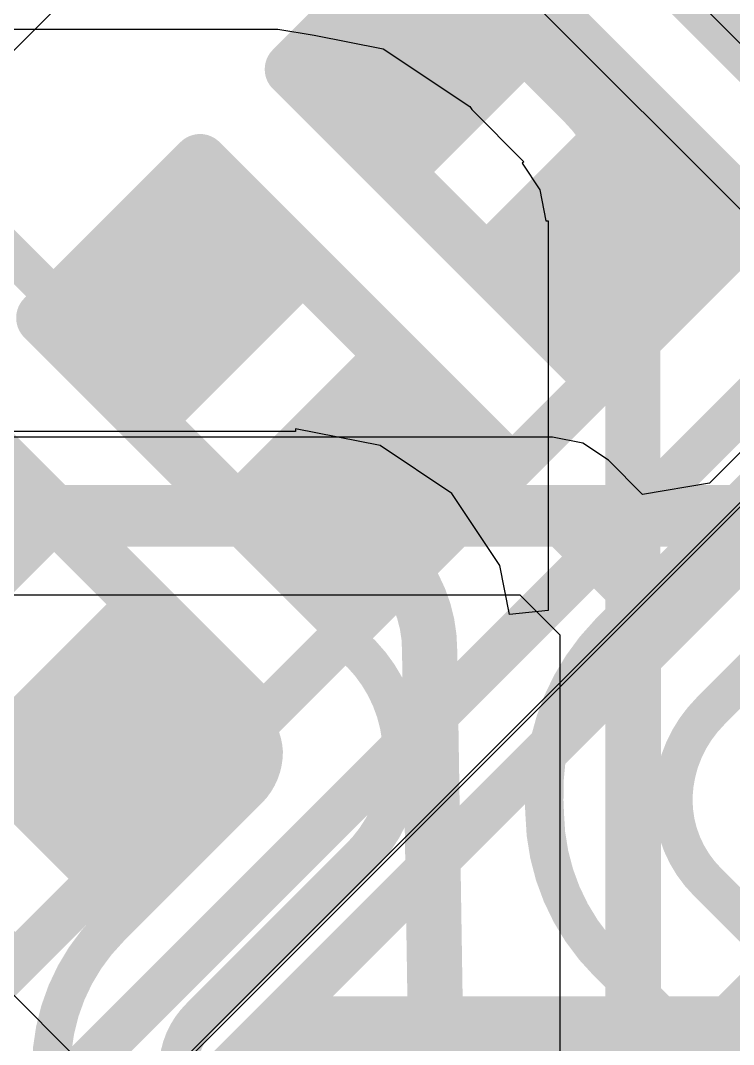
# Model space of a CAD drawing. Header units: inches. Extents: x -6 to 284, y -12 to 154.
# Drawn here: x 43.618 to 45.257, y 9.477 to 11.832 of the extents above; entities that cross this region are included whole.
import ezdxf

# ---------------------------------------------------------------- set-up
doc = ezdxf.new("R2010")
doc.units = ezdxf.units.IN
for name, color, linetype in [('Bottom Layer', 5, 'Continuous'), ('Bottom Overlay', 54, 'Continuous'), ('Bottom Paste', 16, 'Continuous'), ('Bottom Solder', 6, 'Continuous'), ('PWR-1', 156, 'Continuous'), ('PWR-2', 130, 'Continuous'), ('Signal L1', 76, 'Continuous'), ('Signal L2', 6, 'Continuous'), ('Top Layer', 1, 'Continuous'), ('Top Overlay', 2, 'Continuous'), ('Top Paste', 8, 'Continuous'), ('Top Solder', 216, 'Continuous')]:
    doc.layers.add(name, color=color, linetype=linetype)

# ---------------------------------------------------------------- blocks, each defined once
blk = doc.blocks.new('BGA_565_15_5_14_4__132')
at = {"layer": 'Top Overlay'}
blk.add_lwpolyline([(7.845000819999999, -7.295799479999999, 0.254, 0.254, 0), (4.219999179999999, -7.295799479999999, 0.254, 0.254, 0)], format="xyseb", dxfattribs=at)
blk = doc.blocks.new('R___0402_B_157')
at = {"layer": 'Bottom Layer'}
for points in [[(-0.2413, 0.3175), (-0.2412999999999999, -0.3175), (-0.6985, -0.3175), (-0.6985, 0.3175)], [(0.6985, 0.3175), (0.6985, -0.3175), (0.2413, -0.3175), (0.2412999999999999, 0.3175)]]:
    blk.add_hatch(color=5, dxfattribs=at).paths.add_polyline_path(points)
at = {"layer": 'Bottom Paste'}
for points in [[(-0.2413, 0.3175), (-0.2412999999999999, -0.3175), (-0.6985, -0.3175), (-0.6985, 0.3175)], [(0.6985, 0.3175), (0.6985, -0.3175), (0.2413, -0.3175), (0.2412999999999999, 0.3175)]]:
    blk.add_hatch(color=16, dxfattribs=at).paths.add_polyline_path(points)
at = {"layer": 'Bottom Solder'}
for points in [[(-0.18629884, 0.37250116), (-0.1862988399999999, -0.37250116), (-0.75350116, -0.37250116), (-0.75350116, 0.37250116)], [(0.75350116, 0.37250116), (0.75350116, -0.37250116), (0.18629884, -0.37250116), (0.1862988399999999, 0.37250116)]]:
    blk.add_hatch(color=6, dxfattribs=at).paths.add_polyline_path(points)
at = {"layer": 'Bottom Overlay'}
for points in [[(0.7874, 0.4064, 0.127, 0.127, 0), (-0.7874, 0.4064, 0.127, 0.127, 0)], [(-0.7874, 0.4064, 0.127, 0.127, 0), (-0.7874, -0.4064, 0.127, 0.127, 0)], [(0.7874, 0.4064, 0.127, 0.127, 0), (0.7874, -0.4064, 0.127, 0.127, 0)], [(0.8128, 0.4318, 0.0032258, 0.0032258, 0), (-0.8128, 0.4318, 0.0032258, 0.0032258, 0)], [(0.7874, -0.4064, 0.127, 0.127, 0), (-0.7874, -0.4064, 0.127, 0.127, 0)]]:
    blk.add_lwpolyline(points, format="xyseb", dxfattribs=at)
for points in [[(-0.8191499999999999, 0.4064, 0.0635, 0.0635, 1), (-0.7556499999999999, 0.4064, 0.0635, 0.0635, 1)], [(-0.8191499999999999, 0.4064, 0.0635, 0.0635, 1), (-0.7556499999999999, 0.4064, 0.0635, 0.0635, 1)], [(0.7556499999999999, 0.4064, 0.0635, 0.0635, 1), (0.8191499999999999, 0.4064, 0.0635, 0.0635, 1)], [(0.7556499999999999, 0.4064, 0.0635, 0.0635, 1), (0.8191499999999999, 0.4064, 0.0635, 0.0635, 1)], [(-0.81360518, 0.4318, 0.0016129, 0.0016129, 1), (-0.8119948199999999, 0.4318, 0.0016129, 0.0016129, 1)], [(0.8119948199999999, 0.4318, 0.0016129, 0.0016129, 1), (0.81360518, 0.4318, 0.0016129, 0.0016129, 1)], [(-0.8191499999999999, -0.4064, 0.0635, 0.0635, 1), (-0.7556499999999999, -0.4064, 0.0635, 0.0635, 1)], [(-0.8191499999999999, -0.4064, 0.0635, 0.0635, 1), (-0.7556499999999999, -0.4064, 0.0635, 0.0635, 1)], [(0.7556499999999999, -0.4064, 0.0635, 0.0635, 1), (0.8191499999999999, -0.4064, 0.0635, 0.0635, 1)], [(0.7556499999999999, -0.4064, 0.0635, 0.0635, 1), (0.8191499999999999, -0.4064, 0.0635, 0.0635, 1)]]:
    blk.add_lwpolyline(points, format="xyseb", close=True, dxfattribs=at)
blk = doc.blocks.new('R___0201_184')
at = {"layer": 'Top Layer'}
for points in [[(-0.40999791, 0.18499963), (-0.13999845, 0.18499963), (-0.13999845, -0.18499963), (-0.40999791, -0.18499963)], [(0.14000099, 0.18499963), (0.41000045, 0.18499963), (0.41000045, -0.18499963), (0.14000099, -0.18499963)]]:
    blk.add_hatch(color=1, dxfattribs=at).paths.add_polyline_path(points)
at = {"layer": 'Top Paste'}
for points in [[(-0.40999791, 0.18499963), (-0.13999845, 0.18499963), (-0.13999845, -0.18499963), (-0.40999791, -0.18499963)], [(0.14000099, 0.18499963), (0.41000045, 0.18499963), (0.41000045, -0.18499963), (0.14000099, -0.18499963)]]:
    blk.add_hatch(color=8, dxfattribs=at).paths.add_polyline_path(points)
at = {"layer": 'Top Solder'}
for points in [[(-0.46499907, 0.24000079), (-0.08499729, 0.24000079), (-0.08499729, -0.24000079), (-0.46499907, -0.24000079)], [(0.08499983, 0.24000079), (0.46500161, 0.24000079), (0.46500161, -0.24000079), (0.08499983, -0.24000079)]]:
    blk.add_hatch(color=216, dxfattribs=at).paths.add_polyline_path(points)
at = {"layer": 'Top Overlay'}
for points in [[(0.4826, 0.254, 0.127, 0.127, 0), (-0.4826, 0.254, 0.127, 0.127, 0)], [(-0.4826, 0.254, 0.127, 0.127, 0), (-0.4826, -0.254, 0.127, 0.127, 0)], [(0.4826, 0.254, 0.127, 0.127, 0), (0.4826, -0.254, 0.127, 0.127, 0)], [(0.4826, -0.254, 0.127, 0.127, 0), (-0.4826, -0.254, 0.127, 0.127, 0)]]:
    blk.add_lwpolyline(points, format="xyseb", dxfattribs=at)
for points in [[(-0.51435, 0.254, 0.0635, 0.0635, 1), (-0.4508499999999999, 0.254, 0.0635, 0.0635, 1)], [(-0.51435, 0.254, 0.0635, 0.0635, 1), (-0.4508499999999999, 0.254, 0.0635, 0.0635, 1)], [(0.4508499999999999, 0.254, 0.0635, 0.0635, 1), (0.51435, 0.254, 0.0635, 0.0635, 1)], [(0.4508499999999999, 0.254, 0.0635, 0.0635, 1), (0.51435, 0.254, 0.0635, 0.0635, 1)], [(-0.51435, -0.254, 0.0635, 0.0635, 1), (-0.4508499999999999, -0.254, 0.0635, 0.0635, 1)], [(-0.51435, -0.254, 0.0635, 0.0635, 1), (-0.4508499999999999, -0.254, 0.0635, 0.0635, 1)], [(0.4508499999999999, -0.254, 0.0635, 0.0635, 1), (0.51435, -0.254, 0.0635, 0.0635, 1)], [(0.4508499999999999, -0.254, 0.0635, 0.0635, 1), (0.51435, -0.254, 0.0635, 0.0635, 1)]]:
    blk.add_lwpolyline(points, format="xyseb", close=True, dxfattribs=at)
blk = doc.blocks.new('R___0201_185')
at = {"layer": 'Top Layer'}
for points in [[(-0.40999791, 0.18499963), (-0.13999845, 0.18499963), (-0.13999845, -0.18499963), (-0.40999791, -0.18499963)], [(0.14000099, 0.18499963), (0.41000045, 0.18499963), (0.41000045, -0.18499963), (0.14000099, -0.18499963)]]:
    blk.add_hatch(color=1, dxfattribs=at).paths.add_polyline_path(points)
at = {"layer": 'Top Paste'}
for points in [[(-0.40999791, 0.18499963), (-0.13999845, 0.18499963), (-0.13999845, -0.18499963), (-0.40999791, -0.18499963)], [(0.14000099, 0.18499963), (0.41000045, 0.18499963), (0.41000045, -0.18499963), (0.14000099, -0.18499963)]]:
    blk.add_hatch(color=8, dxfattribs=at).paths.add_polyline_path(points)
at = {"layer": 'Top Solder'}
for points in [[(-0.46499907, 0.24000079), (-0.08499729, 0.24000079), (-0.08499729, -0.24000079), (-0.46499907, -0.24000079)], [(0.08499983, 0.24000079), (0.46500161, 0.24000079), (0.46500161, -0.24000079), (0.08499983, -0.24000079)]]:
    blk.add_hatch(color=216, dxfattribs=at).paths.add_polyline_path(points)
at = {"layer": 'Top Overlay'}
for points in [[(0.4826, 0.254, 0.127, 0.127, 0), (-0.4826, 0.254, 0.127, 0.127, 0)], [(-0.4826, 0.254, 0.127, 0.127, 0), (-0.4826, -0.254, 0.127, 0.127, 0)], [(0.4826, 0.254, 0.127, 0.127, 0), (0.4826, -0.254, 0.127, 0.127, 0)], [(0.4826, -0.254, 0.127, 0.127, 0), (-0.4826, -0.254, 0.127, 0.127, 0)]]:
    blk.add_lwpolyline(points, format="xyseb", dxfattribs=at)
for points in [[(-0.51435, 0.254, 0.0635, 0.0635, 1), (-0.4508499999999999, 0.254, 0.0635, 0.0635, 1)], [(-0.51435, 0.254, 0.0635, 0.0635, 1), (-0.4508499999999999, 0.254, 0.0635, 0.0635, 1)], [(0.4508499999999999, 0.254, 0.0635, 0.0635, 1), (0.51435, 0.254, 0.0635, 0.0635, 1)], [(0.4508499999999999, 0.254, 0.0635, 0.0635, 1), (0.51435, 0.254, 0.0635, 0.0635, 1)], [(-0.51435, -0.254, 0.0635, 0.0635, 1), (-0.4508499999999999, -0.254, 0.0635, 0.0635, 1)], [(-0.51435, -0.254, 0.0635, 0.0635, 1), (-0.4508499999999999, -0.254, 0.0635, 0.0635, 1)], [(0.4508499999999999, -0.254, 0.0635, 0.0635, 1), (0.51435, -0.254, 0.0635, 0.0635, 1)], [(0.4508499999999999, -0.254, 0.0635, 0.0635, 1), (0.51435, -0.254, 0.0635, 0.0635, 1)]]:
    blk.add_lwpolyline(points, format="xyseb", close=True, dxfattribs=at)
blk = doc.blocks.new('R___0201_186')
at = {"layer": 'Top Layer'}
for points in [[(-0.40999791, 0.18499963), (-0.13999845, 0.18499963), (-0.13999845, -0.18499963), (-0.40999791, -0.18499963)], [(0.14000099, 0.18499963), (0.41000045, 0.18499963), (0.41000045, -0.18499963), (0.14000099, -0.18499963)]]:
    blk.add_hatch(color=1, dxfattribs=at).paths.add_polyline_path(points)
at = {"layer": 'Top Paste'}
for points in [[(-0.40999791, 0.18499963), (-0.13999845, 0.18499963), (-0.13999845, -0.18499963), (-0.40999791, -0.18499963)], [(0.14000099, 0.18499963), (0.41000045, 0.18499963), (0.41000045, -0.18499963), (0.14000099, -0.18499963)]]:
    blk.add_hatch(color=8, dxfattribs=at).paths.add_polyline_path(points)
at = {"layer": 'Top Solder'}
for points in [[(-0.46499907, 0.24000079), (-0.08499729, 0.24000079), (-0.08499729, -0.24000079), (-0.46499907, -0.24000079)], [(0.08499983, 0.24000079), (0.46500161, 0.24000079), (0.46500161, -0.24000079), (0.08499983, -0.24000079)]]:
    blk.add_hatch(color=216, dxfattribs=at).paths.add_polyline_path(points)
at = {"layer": 'Top Overlay'}
for points in [[(-0.4826, 0.254, 0.127, 0.127, 0), (-0.4826, -0.254, 0.127, 0.127, 0)], [(0.4826, 0.254, 0.127, 0.127, 0), (-0.4826, 0.254, 0.127, 0.127, 0)], [(0.4826, 0.254, 0.127, 0.127, 0), (0.4826, -0.254, 0.127, 0.127, 0)], [(0.4826, -0.254, 0.127, 0.127, 0), (-0.4826, -0.254, 0.127, 0.127, 0)]]:
    blk.add_lwpolyline(points, format="xyseb", dxfattribs=at)
for points in [[(-0.51435, 0.254, 0.0635, 0.0635, 1), (-0.4508499999999999, 0.254, 0.0635, 0.0635, 1)], [(-0.51435, 0.254, 0.0635, 0.0635, 1), (-0.4508499999999999, 0.254, 0.0635, 0.0635, 1)], [(0.4508499999999999, 0.254, 0.0635, 0.0635, 1), (0.51435, 0.254, 0.0635, 0.0635, 1)], [(0.4508499999999999, 0.254, 0.0635, 0.0635, 1), (0.51435, 0.254, 0.0635, 0.0635, 1)], [(-0.51435, -0.254, 0.0635, 0.0635, 1), (-0.4508499999999999, -0.254, 0.0635, 0.0635, 1)], [(-0.51435, -0.254, 0.0635, 0.0635, 1), (-0.4508499999999999, -0.254, 0.0635, 0.0635, 1)], [(0.4508499999999999, -0.254, 0.0635, 0.0635, 1), (0.51435, -0.254, 0.0635, 0.0635, 1)], [(0.4508499999999999, -0.254, 0.0635, 0.0635, 1), (0.51435, -0.254, 0.0635, 0.0635, 1)]]:
    blk.add_lwpolyline(points, format="xyseb", close=True, dxfattribs=at)
blk = doc.blocks.new('R___0201_187')
at = {"layer": 'Top Layer'}
for points in [[(-0.40999791, 0.18499963), (-0.13999845, 0.18499963), (-0.13999845, -0.18499963), (-0.40999791, -0.18499963)], [(0.14000099, 0.18499963), (0.41000045, 0.18499963), (0.41000045, -0.18499963), (0.14000099, -0.18499963)]]:
    blk.add_hatch(color=1, dxfattribs=at).paths.add_polyline_path(points)
at = {"layer": 'Top Paste'}
for points in [[(-0.40999791, 0.18499963), (-0.13999845, 0.18499963), (-0.13999845, -0.18499963), (-0.40999791, -0.18499963)], [(0.14000099, 0.18499963), (0.41000045, 0.18499963), (0.41000045, -0.18499963), (0.14000099, -0.18499963)]]:
    blk.add_hatch(color=8, dxfattribs=at).paths.add_polyline_path(points)
at = {"layer": 'Top Solder'}
for points in [[(-0.46499907, 0.24000079), (-0.08499729, 0.24000079), (-0.08499729, -0.24000079), (-0.46499907, -0.24000079)], [(0.08499983, 0.24000079), (0.46500161, 0.24000079), (0.46500161, -0.24000079), (0.08499983, -0.24000079)]]:
    blk.add_hatch(color=216, dxfattribs=at).paths.add_polyline_path(points)
at = {"layer": 'Top Overlay'}
for points in [[(0.4826, 0.254, 0.127, 0.127, 0), (-0.4826, 0.254, 0.127, 0.127, 0)], [(-0.4826, 0.254, 0.127, 0.127, 0), (-0.4826, -0.254, 0.127, 0.127, 0)], [(0.4826, 0.254, 0.127, 0.127, 0), (0.4826, -0.254, 0.127, 0.127, 0)], [(0.4826, -0.254, 0.127, 0.127, 0), (-0.4826, -0.254, 0.127, 0.127, 0)]]:
    blk.add_lwpolyline(points, format="xyseb", dxfattribs=at)
for points in [[(-0.51435, 0.254, 0.0635, 0.0635, 1), (-0.4508499999999999, 0.254, 0.0635, 0.0635, 1)], [(-0.51435, 0.254, 0.0635, 0.0635, 1), (-0.4508499999999999, 0.254, 0.0635, 0.0635, 1)], [(0.4508499999999999, 0.254, 0.0635, 0.0635, 1), (0.51435, 0.254, 0.0635, 0.0635, 1)], [(0.4508499999999999, 0.254, 0.0635, 0.0635, 1), (0.51435, 0.254, 0.0635, 0.0635, 1)], [(-0.51435, -0.254, 0.0635, 0.0635, 1), (-0.4508499999999999, -0.254, 0.0635, 0.0635, 1)], [(-0.51435, -0.254, 0.0635, 0.0635, 1), (-0.4508499999999999, -0.254, 0.0635, 0.0635, 1)], [(0.4508499999999999, -0.254, 0.0635, 0.0635, 1), (0.51435, -0.254, 0.0635, 0.0635, 1)], [(0.4508499999999999, -0.254, 0.0635, 0.0635, 1), (0.51435, -0.254, 0.0635, 0.0635, 1)]]:
    blk.add_lwpolyline(points, format="xyseb", close=True, dxfattribs=at)
blk = doc.blocks.new('R___0201_192')
at = {"layer": 'Top Layer'}
for points in [[(-0.40999791, 0.18499963), (-0.13999845, 0.18499963), (-0.13999845, -0.18499963), (-0.40999791, -0.18499963)], [(0.14000099, 0.18499963), (0.41000045, 0.18499963), (0.41000045, -0.18499963), (0.14000099, -0.18499963)]]:
    blk.add_hatch(color=1, dxfattribs=at).paths.add_polyline_path(points)
at = {"layer": 'Top Paste'}
for points in [[(-0.40999791, 0.18499963), (-0.13999845, 0.18499963), (-0.13999845, -0.18499963), (-0.40999791, -0.18499963)], [(0.14000099, 0.18499963), (0.41000045, 0.18499963), (0.41000045, -0.18499963), (0.14000099, -0.18499963)]]:
    blk.add_hatch(color=8, dxfattribs=at).paths.add_polyline_path(points)
at = {"layer": 'Top Solder'}
for points in [[(-0.46499907, 0.24000079), (-0.08499729, 0.24000079), (-0.08499729, -0.24000079), (-0.46499907, -0.24000079)], [(0.08499983, 0.24000079), (0.46500161, 0.24000079), (0.46500161, -0.24000079), (0.08499983, -0.24000079)]]:
    blk.add_hatch(color=216, dxfattribs=at).paths.add_polyline_path(points)
at = {"layer": 'Top Overlay'}
for points in [[(-0.4826, 0.254, 0.127, 0.127, 0), (-0.4826, -0.254, 0.127, 0.127, 0)], [(0.4826, 0.254, 0.127, 0.127, 0), (-0.4826, 0.254, 0.127, 0.127, 0)], [(0.4826, 0.254, 0.127, 0.127, 0), (0.4826, -0.254, 0.127, 0.127, 0)], [(0.4826, -0.254, 0.127, 0.127, 0), (-0.4826, -0.254, 0.127, 0.127, 0)]]:
    blk.add_lwpolyline(points, format="xyseb", dxfattribs=at)
for points in [[(-0.51435, 0.254, 0.0635, 0.0635, 1), (-0.4508499999999999, 0.254, 0.0635, 0.0635, 1)], [(-0.51435, 0.254, 0.0635, 0.0635, 1), (-0.4508499999999999, 0.254, 0.0635, 0.0635, 1)], [(0.4508499999999999, 0.254, 0.0635, 0.0635, 1), (0.51435, 0.254, 0.0635, 0.0635, 1)], [(0.4508499999999999, 0.254, 0.0635, 0.0635, 1), (0.51435, 0.254, 0.0635, 0.0635, 1)], [(-0.51435, -0.254, 0.0635, 0.0635, 1), (-0.4508499999999999, -0.254, 0.0635, 0.0635, 1)], [(-0.51435, -0.254, 0.0635, 0.0635, 1), (-0.4508499999999999, -0.254, 0.0635, 0.0635, 1)], [(0.4508499999999999, -0.254, 0.0635, 0.0635, 1), (0.51435, -0.254, 0.0635, 0.0635, 1)], [(0.4508499999999999, -0.254, 0.0635, 0.0635, 1), (0.51435, -0.254, 0.0635, 0.0635, 1)]]:
    blk.add_lwpolyline(points, format="xyseb", close=True, dxfattribs=at)

msp = doc.modelspace()

# ---------------------------------------------------------------- linework, layer by layer
at = {"layer": 'Bottom Layer'}
for p, q in [((42.70665829999999, 11.81143688), (44.20783386, 11.81143688)), ((44.20783386, 11.81143688), (44.2091699, 11.8114318)), ((44.2091699, 11.8114318), (44.20941628, 11.8114572)), ((44.20941628, 11.8114572), (44.29275876, 11.79800028)), ((44.29275876, 11.79800028), (44.45177292, 11.76636966)), ((44.45177292, 11.76636966), (44.65071334, 11.6334413)), ((44.65071334, 11.6334413), (44.65530312, 11.62657314)), ((44.65530312, 11.62657314), (44.7749295, 11.50694676)), ((44.7749295, 11.50694676), (44.77113474, 11.503152)), ((44.77113474, 11.503152), (44.81175442, 11.44235964)), ((44.81175442, 11.44235964), (44.82601906, 11.37065036)), ((44.82601906, 11.37065036), (44.83138607999999, 11.37065036)), ((44.83138607999999, 11.37065036), (44.83138607999999, 10.47467806)), ((44.24986578, 10.886821), (43.02535717999999, 10.886821)), ((44.44462282, 10.85412866), (44.24986578, 10.89286874)), ((44.24986578, 10.89286874), (44.24986578, 10.886821)), ((44.60973044, 10.7438063), (44.44462282, 10.85412866)), ((44.7200528, 10.57869868), (44.60973044, 10.7438063)), ((44.74248608, 10.46592268), (44.7200528, 10.57869868)), ((44.83138607999999, 10.47467806), (44.74248608, 10.46592268))]:
    msp.add_line(p, q, dxfattribs=at)
for points in [[(44.89436538, 12.2109103, 0.2032, 0.2032, 0), (45.36447874, 11.74079694, 0.2032, 0.2032, 0)], [(44.20954073999999, 12.00566814, 0.127, 0.127, -0.1987482785183729), (44.792646, 11.76391602, 0.127, 0.127, 0)], [(44.792646, 11.76391602, 0.127, 0.127, 0), (44.91227238, 11.64428964, 0.127, 0.127, 0)], [(44.91227238, 11.64428964, 0.127, 0.127, -0.198912367379658), (45.02561734, 11.37065036, 0.127, 0.127, 0)], [(45.02561734, 8.65798878, 0.127, 0.127, 0), (45.02561734, 11.37065036, 0.127, 0.127, 0)], [(42.86377254, 10.69258974, 0.127, 0.127, 0), (44.24986578, 10.69258974, 0.127, 0.127, 0)], [(44.24986578, 10.69258974, 0.127, 0.127, -0.4142135623730951), (44.55851388, 10.38394164, 0.127, 0.127, 0)], [(44.55851388, 10.38394164, 0.127, 0.127, 0), (44.57813283999999, 9.11829266, 0.127, 0.127, 0)]]:
    msp.add_lwpolyline(points, format="xyseb", dxfattribs=at)
for points in [[(44.760896, 11.76391602, 0.0635, 0.0635, 1), (44.824396, 11.76391602, 0.0635, 0.0635, 1)], [(44.760896, 11.76391602, 0.0635, 0.0635, 1), (44.824396, 11.76391602, 0.0635, 0.0635, 1)], [(44.88052238, 11.64428964, 0.0635, 0.0635, 1), (44.94402238, 11.64428964, 0.0635, 0.0635, 1)], [(44.88052238, 11.64428964, 0.0635, 0.0635, 1), (44.94402238, 11.64428964, 0.0635, 0.0635, 1)], [(44.99386734, 11.37065036, 0.0635, 0.0635, 1), (45.05736734, 11.37065036, 0.0635, 0.0635, 1)], [(44.99386734, 11.37065036, 0.0635, 0.0635, 1), (45.05736734, 11.37065036, 0.0635, 0.0635, 1)], [(44.21811578, 10.69258974, 0.0635, 0.0635, 1), (44.28161578, 10.69258974, 0.0635, 0.0635, 1)], [(44.21811578, 10.69258974, 0.0635, 0.0635, 1), (44.28161578, 10.69258974, 0.0635, 0.0635, 1)], [(44.52676388, 10.38394164, 0.0635, 0.0635, 1), (44.59026387999999, 10.38394164, 0.0635, 0.0635, 1)], [(44.52676388, 10.38394164, 0.0635, 0.0635, 1), (44.59026387999999, 10.38394164, 0.0635, 0.0635, 1)]]:
    msp.add_lwpolyline(points, format="xyseb", close=True, dxfattribs=at)
at = {"layer": 'PWR-1'}
for p, q in [((46.53433416, 12.10060318), (45.2017892, 10.76805568)), ((44.8412743, 10.87387208), (43.0452403, 10.87387208)), ((44.91064932, 10.86007226), (44.8412743, 10.87387208)), ((44.96946048, 10.82077592), (44.91064932, 10.86007226)), ((45.0481192, 10.7421172), (44.96946048, 10.82077592)), ((45.2017892, 10.76805568), (45.0481192, 10.7421172)), ((43.0452403, 10.5113074), (44.76618428, 10.5113074)), ((44.76618428, 10.5113074), (44.85807132, 10.41942036)), ((44.85807132, 10.41942036), (44.85807132, 6.325842059999999))]:
    msp.add_line(p, q, dxfattribs=at)
for points in [[(42.86377254, 10.69258974, 0.1016, 0.1016, 0), (44.8412743, 10.69258974, 0.1016, 0.1016, 0)], [(44.8412743, 10.69258974, 0.1016, 0.1016, 0), (45.03935366, 10.49451038, 0.1016, 0.1016, 0)], [(45.03935366, 5.40959294, 0.1016, 0.1016, 0), (45.03935366, 10.49451038, 0.1016, 0.1016, 0)]]:
    msp.add_lwpolyline(points, format="xyseb", dxfattribs=at)
for points in [[(44.8158743, 10.69258974, 0.0508, 0.0508, 1), (44.86667429999999, 10.69258974, 0.0508, 0.0508, 1)], [(44.8158743, 10.69258974, 0.0508, 0.0508, 1), (44.86667429999999, 10.69258974, 0.0508, 0.0508, 1)], [(45.01395366, 10.49451038, 0.0508, 0.0508, 1), (45.06475365999999, 10.49451038, 0.0508, 0.0508, 1)], [(45.01395366, 10.49451038, 0.0508, 0.0508, 1), (45.06475365999999, 10.49451038, 0.0508, 0.0508, 1)]]:
    msp.add_lwpolyline(points, format="xyseb", close=True, dxfattribs=at)
at = {"layer": 'PWR-2'}
for p, q in [((42.38568612, 14.28406846), (47.31505142, 9.35470062)), ((47.63583818, 9.415879059999998), (43.2920648, 13.7596626)), ((46.31785757999999, 6.87476908), (43.21218688, 9.98043724))]:
    msp.add_line(p, q, dxfattribs=at)
at = {"layer": 'Signal L1'}
msp.add_lwpolyline([(42.86377254, 10.69258974, 0.14224, 0.14224, 0), (47.21737318, 10.69258974, 0.14224, 0.14224, 0)], format="xyseb", dxfattribs=at)
at = {"layer": 'Signal L2'}
for points in [[(41.31351909999999, 7.370472939999999, 0.10414, 0.10414, 0), (47.98095814, 14.03791198, 0.10414, 0.10414, 0)], [(41.57085158, 7.233516139999999, 0.10414, 0.10414, 0), (47.96523045999999, 13.62789502, 0.10414, 0.10414, 0)], [(41.8307647, 7.156523659999999, 0.10414, 0.10414, 0), (48.0323271, 13.35808606, 0.10414, 0.10414, 0)]]:
    msp.add_lwpolyline(points, format="xyseb", dxfattribs=at)
at = {"layer": 'Top Layer'}
for p, q in [((42.64072752, 8.08197012), (53.4483945, 18.8896371)), ((46.09576251999999, 14.256258), (41.02593014, 9.18642562)), ((42.38055024, 7.831805520000001), (47.45038008, 12.9016379)), ((44.1166377, 12.27713318), (43.53173412, 11.6922296))]:
    msp.add_line(p, q, dxfattribs=at)
for points in [[(44.56933936, 11.7521482, 0.08889999999999999, 0.08889999999999999, 0), (44.56933936, 11.88020738, 0.08889999999999999, 0.08889999999999999, 0)], [(43.21100324, 11.68045162, 0.08889999999999999, 0.08889999999999999, 0), (43.75347103999999, 11.13798382, 0.08889999999999999, 0.08889999999999999, 0)], [(44.95824638, 11.36324118, 0.08889999999999999, 0.08889999999999999, 0), (44.99360064, 11.39859544, 0.08889999999999999, 0.08889999999999999, 0)], [(44.99360064, 11.39859544, 0.08889999999999999, 0.08889999999999999, 0), (45.12166235999999, 11.39859544, 0.08889999999999999, 0.08889999999999999, 0)], [(45.12166235999999, 11.39859544, 0.08889999999999999, 0.08889999999999999, 0), (45.12394582, 11.39631198, 0.08889999999999999, 0.08889999999999999, 0)], [(45.12394582, 11.39631198, 0.08889999999999999, 0.08889999999999999, 0), (45.20703938, 11.39631198, 0.08889999999999999, 0.08889999999999999, 0)], [(45.20703938, 11.39631198, 0.08889999999999999, 0.08889999999999999, -0.198912367379658), (45.34888314, 11.3375567, 0.08889999999999999, 0.08889999999999999, 0)], [(43.82711579999999, 11.13798382, 0.08889999999999999, 0.08889999999999999, 0), (43.86978018, 11.1806482, 0.08889999999999999, 0.08889999999999999, 0)], [(43.86978018, 11.1806482, 0.08889999999999999, 0.08889999999999999, 0), (43.99783935999999, 11.1806482, 0.08889999999999999, 0.08889999999999999, 0)], [(43.75347103999999, 11.13798382, 0.08889999999999999, 0.08889999999999999, 0), (43.82711579999999, 11.13798382, 0.08889999999999999, 0.08889999999999999, 0)], [(44.97061109999999, 10.42308558, 0.08889999999999999, 0.08889999999999999, 0), (45.49605836, 10.94853284, 0.08889999999999999, 0.08889999999999999, 0)], [(45.20409552, 10.24347964, 0.08889999999999999, 0.08889999999999999, 0), (45.78420103999999, 10.82358516, 0.08889999999999999, 0.08889999999999999, 0)], [(44.32759486, 10.6489373, 0.08889999999999999, 0.08889999999999999, -0.1985321605187296), (44.3865381, 10.7915329, 0.08889999999999999, 0.08889999999999999, 0)], [(44.3865381, 10.7915329, 0.08889999999999999, 0.08889999999999999, -0.0003657627079599832), (44.38674638, 10.79174118, 0.08889999999999999, 0.08889999999999999, 0)], [(44.32759486, 10.53008816, 0.08889999999999999, 0.08889999999999999, 0), (44.32759486, 10.6489373, 0.08889999999999999, 0.08889999999999999, 0)], [(44.38512332, 10.39120604, 0.08889999999999999, 0.08889999999999999, -0.198912367379658), (44.32759486, 10.53008816, 0.08889999999999999, 0.08889999999999999, 0)], [(44.88363388, 10.3046022, 0.08889999999999999, 0.08889999999999999, -0.07055796232636238), (44.97061109999999, 10.42303986, 0.08889999999999999, 0.08889999999999999, 0)], [(44.97061109999999, 10.42303986, 0.08889999999999999, 0.08889999999999999, 0), (44.97061109999999, 10.42308558, 0.08889999999999999, 0.08889999999999999, 0)], [(44.38512332, 10.3912035, 0.08889999999999999, 0.08889999999999999, 0), (44.39815606, 10.37817076, 0.08889999999999999, 0.08889999999999999, 0)], [(44.40183906, 10.37494242, 0.08889999999999999, 0.08889999999999999, -0.4142135623730951), (44.3934215, 9.90255322, 0.08889999999999999, 0.08889999999999999, 0)], [(44.82186616, 10.03601244, 0.08889999999999999, 0.08889999999999999, -0.1340454543187983), (44.88363388, 10.3046022, 0.08889999999999999, 0.08889999999999999, 0)], [(43.81524638, 10.22024118, 0.08889999999999999, 0.08889999999999999, -0.198912367379658), (43.92801476, 10.26695178, 0.08889999999999999, 0.08889999999999999, 0)], [(43.92801476, 10.26695178, 0.08889999999999999, 0.08889999999999999, 0), (44.03808566, 10.26695178, 0.08889999999999999, 0.08889999999999999, 0)], [(44.03808566, 10.26695178, 0.08889999999999999, 0.08889999999999999, -0.198912367379658), (44.1436252, 10.22323584, 0.08889999999999999, 0.08889999999999999, 0)], [(44.1436252, 10.22323584, 0.08889999999999999, 0.08889999999999999, -0.1826410770363899), (44.17676204, 10.14984508, 0.08889999999999999, 0.08889999999999999, 0)], [(45.13380356, 10.13011944, 0.08889999999999999, 0.08889999999999999, -0.1156857200255554), (45.20409552, 10.2434771, 0.08889999999999999, 0.08889999999999999, 0)], [(45.20409552, 10.2434771, 0.08889999999999999, 0.08889999999999999, 0), (45.20409552, 10.24347964, 0.08889999999999999, 0.08889999999999999, 0)], [(44.1767595, 10.14984762, 0.08889999999999999, 0.08889999999999999, -0.1959044393514338), (44.14177354, 10.06401086, 0.08889999999999999, 0.08889999999999999, 0)], [(45.11885312, 10.05043202, 0.08889999999999999, 0.08889999999999999, -0.0633991156683504), (45.13154296, 10.12311158, 0.08889999999999999, 0.08889999999999999, 0)], [(43.98252062, 9.90474778, 0.08889999999999999, 0.08889999999999999, 0), (44.14078548, 10.06301264, 0.08889999999999999, 0.08889999999999999, 0)], [(44.14078548, 10.06301264, 0.08889999999999999, 0.08889999999999999, 0), (44.14095057999999, 10.06317774, 0.08889999999999999, 0.08889999999999999, 0)], [(44.14095057999999, 10.06317774, 0.08889999999999999, 0.08889999999999999, -0.000478444937615023), (44.14078548, 10.0630101, 0.08889999999999999, 0.08889999999999999, 0)], [(44.14177354, 10.06401086, 0.08889999999999999, 0.08889999999999999, -0.002383736972992252), (44.14095057999999, 10.06317774, 0.08889999999999999, 0.08889999999999999, 0)], [(44.82186361999999, 10.03600736, 0.08889999999999999, 0.08889999999999999, 0), (44.82186361999999, 10.03601244, 0.08889999999999999, 0.08889999999999999, 0)], [(44.82186361999999, 10.03600482, 0.08889999999999999, 0.08889999999999999, 0), (44.82201856, 10.03215672, 0.08889999999999999, 0.08889999999999999, 0)], [(45.11855848, 10.04020344, 0.08889999999999999, 0.08889999999999999, -0.002328562304004927), (45.11860166, 10.04292378, 0.08889999999999999, 0.08889999999999999, 0)], [(45.19679301999999, 9.85132396, 0.08889999999999999, 0.08889999999999999, -0.1989113437265648), (45.11856101999999, 10.0402009, 0.08889999999999999, 0.08889999999999999, 0)], [(45.11860166, 10.04292632, 0.08889999999999999, 0.08889999999999999, -0.006427677383425452), (45.11885312, 10.05043202, 0.08889999999999999, 0.08889999999999999, 0)], [(45.11860166, 10.04292378, 0.08889999999999999, 0.08889999999999999, 0), (45.11860166, 10.04292632, 0.08889999999999999, 0.08889999999999999, 0)], [(44.82201856, 10.03215672, 0.08889999999999999, 0.08889999999999999, 0), (44.82293804, 10.00951008, 0.08889999999999999, 0.08889999999999999, 0)], [(44.82293804, 10.00951008, 0.08889999999999999, 0.08889999999999999, 0), (44.82294058, 10.00941864, 0.08889999999999999, 0.08889999999999999, 0)], [(44.82294058, 10.00941864, 0.08889999999999999, 0.08889999999999999, -4.610373811144966e-05), (44.82294058, 10.00951008, 0.08889999999999999, 0.08889999999999999, 0)], [(44.96902867999999, 9.664971779999998, 0.08889999999999999, 0.08889999999999999, -0.1963322706860121), (44.82294058, 10.00941864, 0.08889999999999999, 0.08889999999999999, 0)], [(43.82326008, 9.745492319999999, 0.08889999999999999, 0.08889999999999999, 0), (43.98252062, 9.90474778, 0.08889999999999999, 0.08889999999999999, 0)], [(44.03081872, 9.53995044, 0.08889999999999999, 0.08889999999999999, 0), (44.3934215, 9.90255322, 0.08889999999999999, 0.08889999999999999, 0)], [(45.19679301999999, 9.85132396, 0.08889999999999999, 0.08889999999999999, 0), (45.50991406, 9.53820546, 0.08889999999999999, 0.08889999999999999, 0)], [(43.68864262, 9.420496779999999, 0.08889999999999999, 0.08889999999999999, -0.198912367379658), (43.82326008, 9.745492319999999, 0.08889999999999999, 0.08889999999999999, 0)], [(44.96902867999999, 9.664971779999998, 0.08889999999999999, 0.08889999999999999, 0), (45.57521491999999, 9.05878808, 0.08889999999999999, 0.08889999999999999, 0)], [(43.98076548, 9.42322982, 0.08889999999999999, 0.08889999999999999, -0.1968853059717144), (44.03081872, 9.53995044, 0.08889999999999999, 0.08889999999999999, 0)], [(44.34307108, 9.346313539999999, 0.08889999999999999, 0.08889999999999999, -0.198912367379658), (44.66536152, 9.47981086, 0.08889999999999999, 0.08889999999999999, 0)], [(44.66536152, 9.47981086, 0.08889999999999999, 0.08889999999999999, 0), (44.70473913999999, 9.47981086, 0.08889999999999999, 0.08889999999999999, 0)], [(44.70473913999999, 9.47981086, 0.08889999999999999, 0.08889999999999999, -0.1989134412630182), (45.01209692, 9.35249844, 0.08889999999999999, 0.08889999999999999, 0)]]:
    msp.add_lwpolyline(points, format="xyseb", dxfattribs=at)
for points in [[(44.54711435999999, 11.7521482, 0.04445, 0.04445, 1), (44.59156436, 11.7521482, 0.04445, 0.04445, 1)], [(44.97137564, 11.39859544, 0.04445, 0.04445, 1), (45.01582564, 11.39859544, 0.04445, 0.04445, 1)], [(44.97137564, 11.39859544, 0.04445, 0.04445, 1), (45.01582564, 11.39859544, 0.04445, 0.04445, 1)], [(45.09943736, 11.39859544, 0.04445, 0.04445, 1), (45.14388735999999, 11.39859544, 0.04445, 0.04445, 1)], [(45.09943736, 11.39859544, 0.04445, 0.04445, 1), (45.14388735999999, 11.39859544, 0.04445, 0.04445, 1)], [(45.10172082, 11.39631198, 0.04445, 0.04445, 1), (45.14617082, 11.39631198, 0.04445, 0.04445, 1)], [(45.10172082, 11.39631198, 0.04445, 0.04445, 1), (45.14617082, 11.39631198, 0.04445, 0.04445, 1)], [(45.18481438, 11.39631198, 0.04445, 0.04445, 1), (45.22926438, 11.39631198, 0.04445, 0.04445, 1)], [(45.18481438, 11.39631198, 0.04445, 0.04445, 1), (45.22926438, 11.39631198, 0.04445, 0.04445, 1)], [(44.93602138, 11.36324118, 0.04445, 0.04445, 1), (44.98047138, 11.36324118, 0.04445, 0.04445, 1)], [(43.84755517999999, 11.1806482, 0.04445, 0.04445, 1), (43.89200518, 11.1806482, 0.04445, 0.04445, 1)], [(43.84755517999999, 11.1806482, 0.04445, 0.04445, 1), (43.89200518, 11.1806482, 0.04445, 0.04445, 1)], [(43.97561435999999, 11.1806482, 0.04445, 0.04445, 1), (44.02006436, 11.1806482, 0.04445, 0.04445, 1)], [(43.73124603999999, 11.13798382, 0.04445, 0.04445, 1), (43.77569603999999, 11.13798382, 0.04445, 0.04445, 1)], [(43.73124603999999, 11.13798382, 0.04445, 0.04445, 1), (43.77569603999999, 11.13798382, 0.04445, 0.04445, 1)], [(43.8048908, 11.13798382, 0.04445, 0.04445, 1), (43.8493408, 11.13798382, 0.04445, 0.04445, 1)], [(43.8048908, 11.13798382, 0.04445, 0.04445, 1), (43.8493408, 11.13798382, 0.04445, 0.04445, 1)], [(44.3643131, 10.7915329, 0.04445, 0.04445, 1), (44.40876309999999, 10.7915329, 0.04445, 0.04445, 1)], [(44.3643131, 10.7915329, 0.04445, 0.04445, 1), (44.40876309999999, 10.7915329, 0.04445, 0.04445, 1)], [(44.36452138, 10.79174118, 0.04445, 0.04445, 1), (44.40897138, 10.79174118, 0.04445, 0.04445, 1)], [(44.30536986, 10.6489373, 0.04445, 0.04445, 1), (44.34981986, 10.6489373, 0.04445, 0.04445, 1)], [(44.30536986, 10.6489373, 0.04445, 0.04445, 1), (44.34981986, 10.6489373, 0.04445, 0.04445, 1)], [(44.30536986, 10.53008816, 0.04445, 0.04445, 1), (44.34981986, 10.53008816, 0.04445, 0.04445, 1)], [(44.30536986, 10.53008816, 0.04445, 0.04445, 1), (44.34981986, 10.53008816, 0.04445, 0.04445, 1)], [(44.94838609999999, 10.42308558, 0.04445, 0.04445, 1), (44.9928361, 10.42308558, 0.04445, 0.04445, 1)], [(44.94838609999999, 10.42308558, 0.04445, 0.04445, 1), (44.9928361, 10.42308558, 0.04445, 0.04445, 1)], [(44.94838609999999, 10.42303986, 0.04445, 0.04445, 1), (44.9928361, 10.42303986, 0.04445, 0.04445, 1)], [(44.94838609999999, 10.42303986, 0.04445, 0.04445, 1), (44.9928361, 10.42303986, 0.04445, 0.04445, 1)], [(44.36289832, 10.39120604, 0.04445, 0.04445, 1), (44.40734832, 10.39120604, 0.04445, 0.04445, 1)], [(44.36289832, 10.3912035, 0.04445, 0.04445, 1), (44.40734832, 10.3912035, 0.04445, 0.04445, 1)], [(44.37593106, 10.37817076, 0.04445, 0.04445, 1), (44.42038106, 10.37817076, 0.04445, 0.04445, 1)], [(44.37961406, 10.37494242, 0.04445, 0.04445, 1), (44.42406406, 10.37494242, 0.04445, 0.04445, 1)], [(44.86140887999999, 10.3046022, 0.04445, 0.04445, 1), (44.90585888, 10.3046022, 0.04445, 0.04445, 1)], [(44.86140887999999, 10.3046022, 0.04445, 0.04445, 1), (44.90585888, 10.3046022, 0.04445, 0.04445, 1)], [(43.90578976, 10.26695178, 0.04445, 0.04445, 1), (43.95023976, 10.26695178, 0.04445, 0.04445, 1)], [(43.90578976, 10.26695178, 0.04445, 0.04445, 1), (43.95023976, 10.26695178, 0.04445, 0.04445, 1)], [(44.01586066, 10.26695178, 0.04445, 0.04445, 1), (44.06031066, 10.26695178, 0.04445, 0.04445, 1)], [(44.01586066, 10.26695178, 0.04445, 0.04445, 1), (44.06031066, 10.26695178, 0.04445, 0.04445, 1)], [(44.1214002, 10.22323584, 0.04445, 0.04445, 1), (44.16585019999999, 10.22323584, 0.04445, 0.04445, 1)], [(44.1214002, 10.22323584, 0.04445, 0.04445, 1), (44.16585019999999, 10.22323584, 0.04445, 0.04445, 1)], [(45.18187052, 10.24347964, 0.04445, 0.04445, 1), (45.22632051999999, 10.24347964, 0.04445, 0.04445, 1)], [(45.18187052, 10.24347964, 0.04445, 0.04445, 1), (45.22632051999999, 10.24347964, 0.04445, 0.04445, 1)], [(45.18187052, 10.2434771, 0.04445, 0.04445, 1), (45.22632051999999, 10.2434771, 0.04445, 0.04445, 1)], [(45.18187052, 10.2434771, 0.04445, 0.04445, 1), (45.22632051999999, 10.2434771, 0.04445, 0.04445, 1)], [(43.79302138, 10.22024118, 0.04445, 0.04445, 1), (43.83747138, 10.22024118, 0.04445, 0.04445, 1)], [(44.1545345, 10.14984762, 0.04445, 0.04445, 1), (44.19898449999999, 10.14984762, 0.04445, 0.04445, 1)], [(44.15453703999999, 10.14984508, 0.04445, 0.04445, 1), (44.19898704, 10.14984508, 0.04445, 0.04445, 1)], [(45.11157856, 10.13011944, 0.04445, 0.04445, 1), (45.15602856, 10.13011944, 0.04445, 0.04445, 1)], [(45.10931796, 10.12311158, 0.04445, 0.04445, 1), (45.15376796, 10.12311158, 0.04445, 0.04445, 1)], [(44.11856048, 10.06301264, 0.04445, 0.04445, 1), (44.16301048, 10.06301264, 0.04445, 0.04445, 1)], [(44.11856048, 10.06301264, 0.04445, 0.04445, 1), (44.16301048, 10.06301264, 0.04445, 0.04445, 1)], [(44.11856048, 10.0630101, 0.04445, 0.04445, 1), (44.16301048, 10.0630101, 0.04445, 0.04445, 1)], [(44.11872558, 10.06317774, 0.04445, 0.04445, 1), (44.16317557999999, 10.06317774, 0.04445, 0.04445, 1)], [(44.11872558, 10.06317774, 0.04445, 0.04445, 1), (44.16317557999999, 10.06317774, 0.04445, 0.04445, 1)], [(44.11872558, 10.06317774, 0.04445, 0.04445, 1), (44.16317557999999, 10.06317774, 0.04445, 0.04445, 1)], [(44.11954854, 10.06401086, 0.04445, 0.04445, 1), (44.16399853999999, 10.06401086, 0.04445, 0.04445, 1)], [(44.11954854, 10.06401086, 0.04445, 0.04445, 1), (44.16399853999999, 10.06401086, 0.04445, 0.04445, 1)], [(44.79963862, 10.03601244, 0.04445, 0.04445, 1), (44.84408861999999, 10.03601244, 0.04445, 0.04445, 1)], [(44.79963862, 10.03600736, 0.04445, 0.04445, 1), (44.84408861999999, 10.03600736, 0.04445, 0.04445, 1)], [(44.79963862, 10.03600482, 0.04445, 0.04445, 1), (44.84408861999999, 10.03600482, 0.04445, 0.04445, 1)], [(44.79964116, 10.03601244, 0.04445, 0.04445, 1), (44.84409116, 10.03601244, 0.04445, 0.04445, 1)], [(45.09633348, 10.04020344, 0.04445, 0.04445, 1), (45.14078348, 10.04020344, 0.04445, 0.04445, 1)], [(45.09633602, 10.0402009, 0.04445, 0.04445, 1), (45.14078601999999, 10.0402009, 0.04445, 0.04445, 1)], [(45.09637666, 10.04292632, 0.04445, 0.04445, 1), (45.14082665999999, 10.04292632, 0.04445, 0.04445, 1)], [(45.09637666, 10.04292632, 0.04445, 0.04445, 1), (45.14082665999999, 10.04292632, 0.04445, 0.04445, 1)], [(45.09637666, 10.04292378, 0.04445, 0.04445, 1), (45.14082665999999, 10.04292378, 0.04445, 0.04445, 1)], [(45.09637666, 10.04292378, 0.04445, 0.04445, 1), (45.14082665999999, 10.04292378, 0.04445, 0.04445, 1)], [(45.09662812, 10.05043202, 0.04445, 0.04445, 1), (45.14107812, 10.05043202, 0.04445, 0.04445, 1)], [(45.09662812, 10.05043202, 0.04445, 0.04445, 1), (45.14107812, 10.05043202, 0.04445, 0.04445, 1)], [(44.79979356, 10.03215672, 0.04445, 0.04445, 1), (44.84424356, 10.03215672, 0.04445, 0.04445, 1)], [(44.79979356, 10.03215672, 0.04445, 0.04445, 1), (44.84424356, 10.03215672, 0.04445, 0.04445, 1)], [(44.80071304, 10.00951008, 0.04445, 0.04445, 1), (44.84516304, 10.00951008, 0.04445, 0.04445, 1)], [(44.80071304, 10.00951008, 0.04445, 0.04445, 1), (44.84516304, 10.00951008, 0.04445, 0.04445, 1)], [(44.80071558, 10.00951008, 0.04445, 0.04445, 1), (44.84516558, 10.00951008, 0.04445, 0.04445, 1)], [(44.80071558, 10.00941864, 0.04445, 0.04445, 1), (44.84516558, 10.00941864, 0.04445, 0.04445, 1)], [(44.80071558, 10.00941864, 0.04445, 0.04445, 1), (44.84516558, 10.00941864, 0.04445, 0.04445, 1)], [(44.80071558, 10.00941864, 0.04445, 0.04445, 1), (44.84516558, 10.00941864, 0.04445, 0.04445, 1)], [(43.96029562, 9.90474778, 0.04445, 0.04445, 1), (44.00474561999999, 9.90474778, 0.04445, 0.04445, 1)], [(43.96029562, 9.90474778, 0.04445, 0.04445, 1), (44.00474561999999, 9.90474778, 0.04445, 0.04445, 1)], [(44.3711965, 9.90255322, 0.04445, 0.04445, 1), (44.41564649999999, 9.90255322, 0.04445, 0.04445, 1)], [(44.3711965, 9.90255322, 0.04445, 0.04445, 1), (44.41564649999999, 9.90255322, 0.04445, 0.04445, 1)], [(45.17456802, 9.85132396, 0.04445, 0.04445, 1), (45.21901801999999, 9.85132396, 0.04445, 0.04445, 1)], [(45.17456802, 9.85132396, 0.04445, 0.04445, 1), (45.21901801999999, 9.85132396, 0.04445, 0.04445, 1)], [(43.80103508, 9.745492319999999, 0.04445, 0.04445, 1), (43.84548508, 9.745492319999999, 0.04445, 0.04445, 1)], [(43.80103508, 9.745492319999999, 0.04445, 0.04445, 1), (43.84548508, 9.745492319999999, 0.04445, 0.04445, 1)], [(44.94680368, 9.664971779999998, 0.04445, 0.04445, 1), (44.99125367999999, 9.664971779999998, 0.04445, 0.04445, 1)], [(44.94680368, 9.664971779999998, 0.04445, 0.04445, 1), (44.99125367999999, 9.664971779999998, 0.04445, 0.04445, 1)], [(44.00859372, 9.53995044, 0.04445, 0.04445, 1), (44.05304372, 9.53995044, 0.04445, 0.04445, 1)], [(44.00859372, 9.53995044, 0.04445, 0.04445, 1), (44.05304372, 9.53995044, 0.04445, 0.04445, 1)], [(44.64313652, 9.47981086, 0.04445, 0.04445, 1), (44.68758652, 9.47981086, 0.04445, 0.04445, 1)], [(44.64313652, 9.47981086, 0.04445, 0.04445, 1), (44.68758652, 9.47981086, 0.04445, 0.04445, 1)], [(44.68251413999999, 9.47981086, 0.04445, 0.04445, 1), (44.72696414, 9.47981086, 0.04445, 0.04445, 1)], [(44.68251413999999, 9.47981086, 0.04445, 0.04445, 1), (44.72696414, 9.47981086, 0.04445, 0.04445, 1)]]:
    msp.add_lwpolyline(points, format="xyseb", close=True, dxfattribs=at)

# ---------------------------------------------------------------- block references
for name, p, rotation in [('BGA_565_15_5_14_4__132', (54.40792014, 8.2759296), 225), ('R___0201_184', (45.33529413999999, 12.12919342), 135), ('R___0201_185', (44.76379414, 11.55769342), 135), ('R___0201_186', (44.19229414, 10.98619342), 135), ('R___0201_187', (43.62079414, 10.41469342), 135), ('R___0201_192', (43.04929413999999, 9.84319342), 135), ('R___0402_B_157', (45.02615836, 9.117952299999999), 180)]:
    msp.add_blockref(name, p, dxfattribs=dict(rotation=rotation))

doc.saveas('drawing.dxf')
